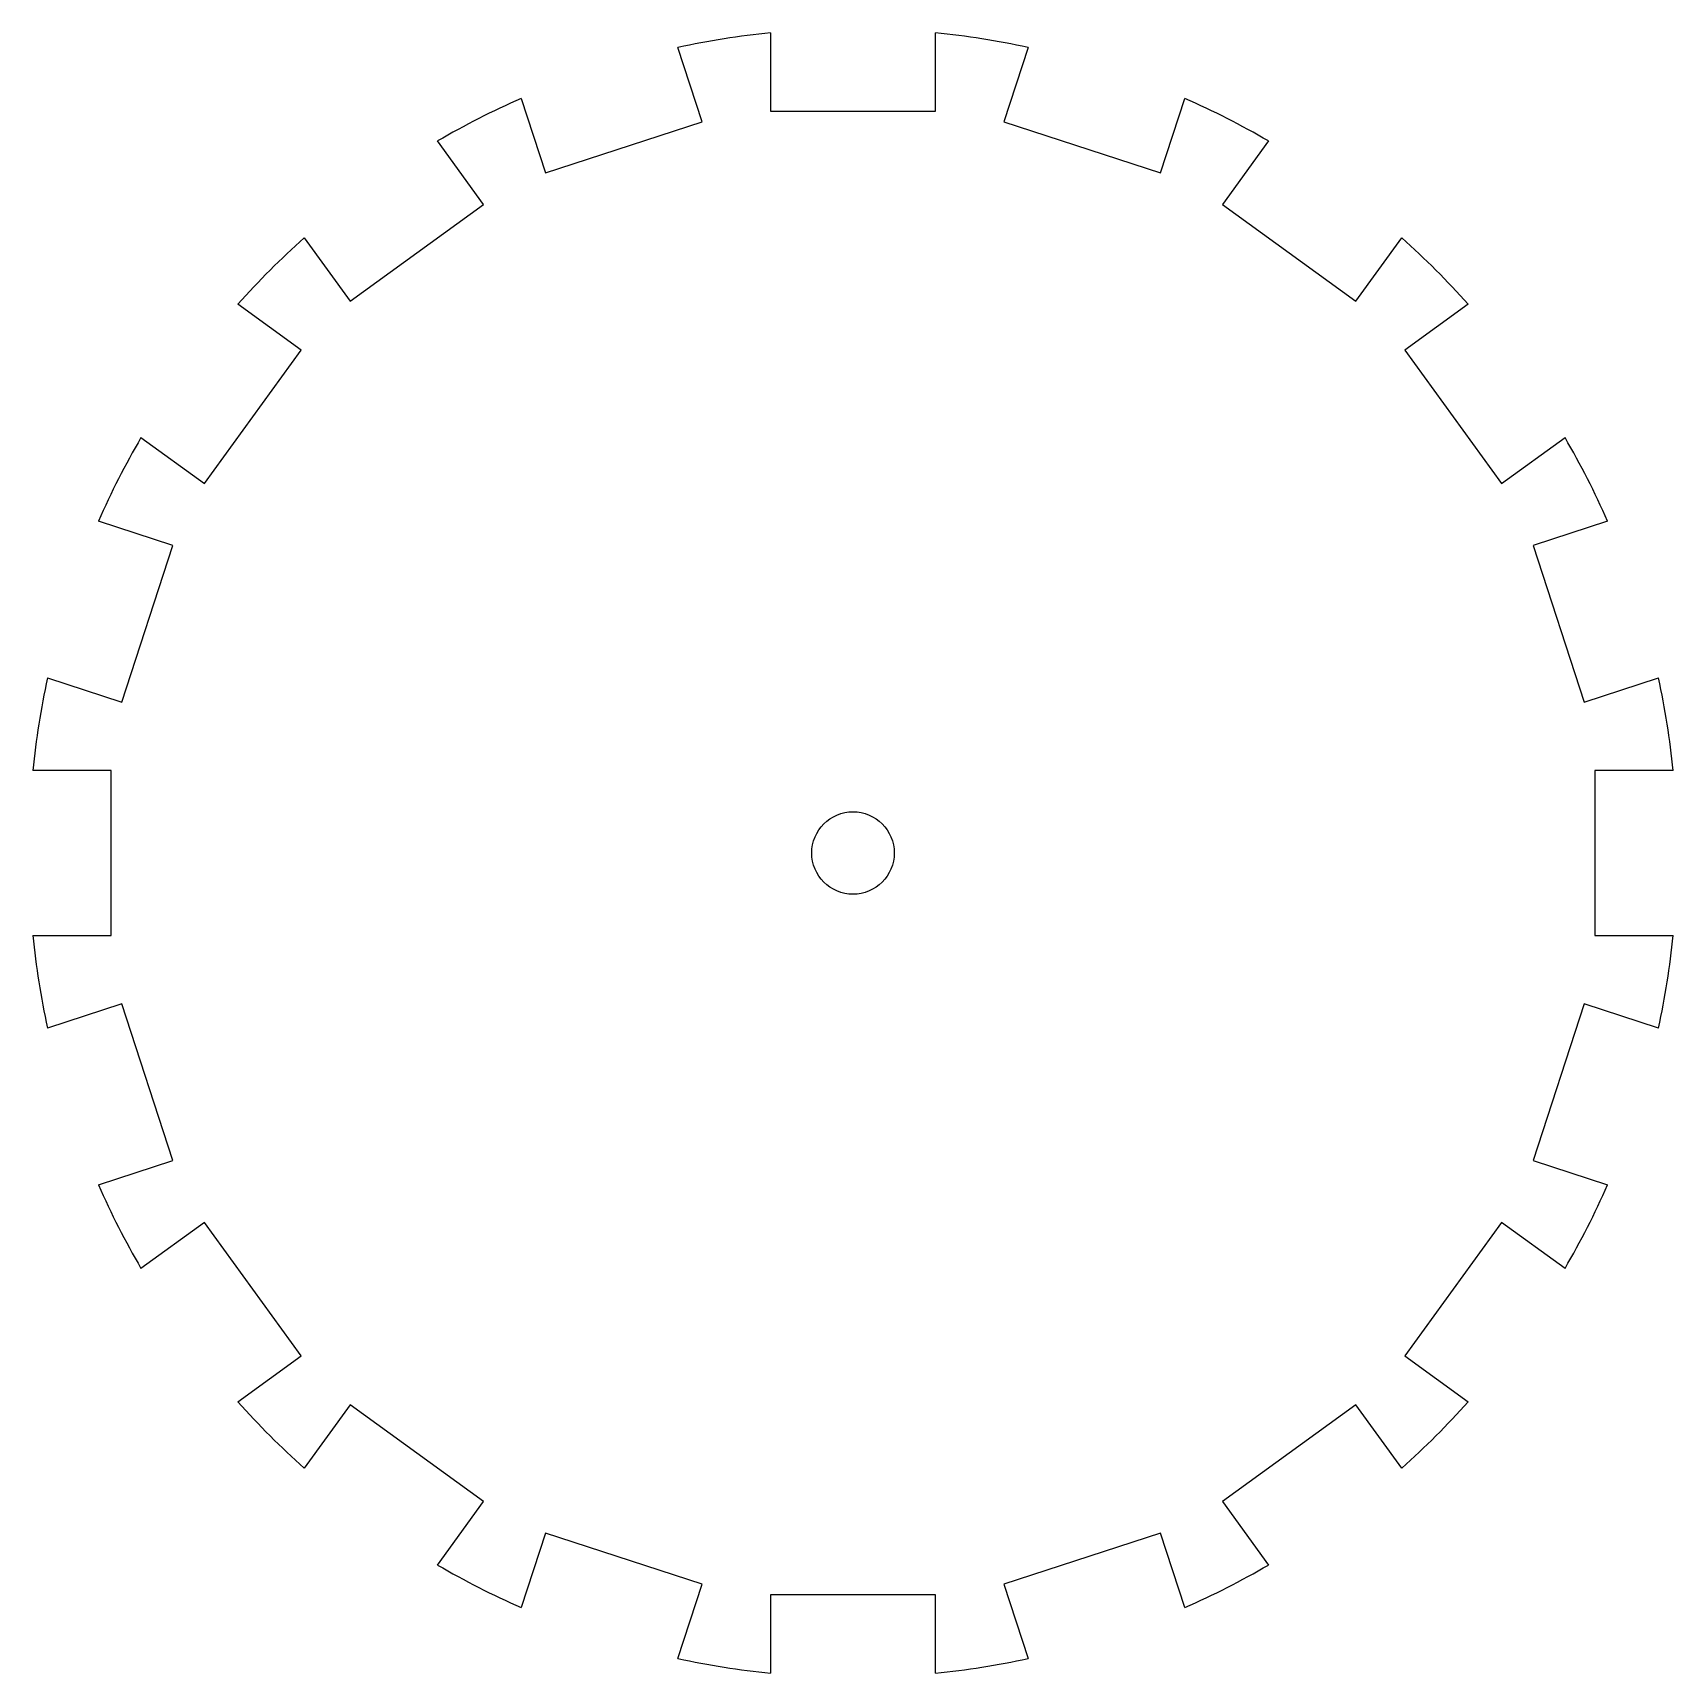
# Model space of a CAD drawing. Header units: millimetres. Extents: x -49.7 to 49.7, y -49.7 to 49.7.
import ezdxf

# ---------------------------------------------------------------- set-up
doc = ezdxf.new("R2010")
doc.units = ezdxf.units.MM

msp = doc.modelspace()

# ---------------------------------------------------------------- linework, layer by layer
at = {"color": 7, "linetype": 'Continuous', "lineweight": 25}
for p, q in [((-9.15, 44.343), (-10.618, 48.86)), ((-5, 49.749), (-5, 45)), ((5, 45), (5, 49.749)), ((10.618, 48.86), (9.15, 44.343)), ((-20.129, 45.769), (-18.661, 41.252)), ((-5, 45), (5, 45)), ((18.661, 41.252), (20.129, 45.769)), ((-18.661, 41.252), (-9.15, 44.343)), ((9.15, 44.343), (18.661, 41.252)), ((-22.405, 39.345), (-25.197, 43.187)), ((25.197, 43.187), (22.405, 39.345)), ((-30.495, 33.467), (-22.405, 39.345)), ((22.405, 39.345), (30.495, 33.467)), ((-33.287, 37.309), (-30.495, 33.467)), ((30.495, 33.467), (33.287, 37.309)), ((-33.467, 30.495), (-37.309, 33.287)), ((37.309, 33.287), (33.467, 30.495)), ((-39.345, 22.405), (-33.467, 30.495)), ((33.467, 30.495), (39.345, 22.405)), ((-43.187, 25.197), (-39.345, 22.405)), ((39.345, 22.405), (43.187, 25.197)), ((-41.252, 18.661), (-45.769, 20.129)), ((45.769, 20.129), (41.252, 18.661)), ((-44.343, 9.15), (-41.252, 18.661)), ((41.252, 18.661), (44.343, 9.15)), ((-48.86, 10.618), (-44.343, 9.15)), ((44.343, 9.15), (48.86, 10.618)), ((-45, 5), (-49.749, 5)), ((-45, -5), (-45, 5)), ((45, 5), (45, -5)), ((49.749, 5), (45, 5)), ((-49.749, -5), (-45, -5)), ((45, -5), (49.749, -5)), ((-44.343, -9.15), (-48.86, -10.618)), ((-41.252, -18.661), (-44.343, -9.15)), ((44.343, -9.15), (41.252, -18.661)), ((48.86, -10.618), (44.343, -9.15)), ((-45.769, -20.129), (-41.252, -18.661)), ((41.252, -18.661), (45.769, -20.129)), ((-39.345, -22.405), (-43.187, -25.197)), ((-33.467, -30.495), (-39.345, -22.405)), ((39.345, -22.405), (33.467, -30.495)), ((43.187, -25.197), (39.345, -22.405)), ((-37.309, -33.287), (-33.467, -30.495)), ((33.467, -30.495), (37.309, -33.287)), ((-30.495, -33.467), (-33.287, -37.309)), ((-22.405, -39.345), (-30.495, -33.467)), ((30.495, -33.467), (22.405, -39.345)), ((33.287, -37.309), (30.495, -33.467)), ((-25.197, -43.187), (-22.405, -39.345)), ((22.405, -39.345), (25.197, -43.187)), ((-18.661, -41.252), (-20.129, -45.769)), ((-9.15, -44.343), (-18.661, -41.252)), ((18.661, -41.252), (9.15, -44.343)), ((20.129, -45.769), (18.661, -41.252)), ((-10.618, -48.86), (-9.15, -44.343)), ((9.15, -44.343), (10.618, -48.86)), ((5, -45), (-5, -45)), ((-5, -45), (-5, -49.749)), ((5, -49.749), (5, -45))]:
    msp.add_line(p, q, dxfattribs=at)
msp.add_circle((0, 0), 2.5, dxfattribs=at)
for start, end in [(77.73917, 84.26083), (95.73917, 102.26083), (113.73917, 120.26083), (59.73917, 66.26083), (131.73917, 138.26083), (41.73917, 48.26083), (149.73917, 156.26083), (23.73917, 30.26083), (167.73917, 174.26083), (5.73917, 12.26083), (185.73917, 192.26083), (347.73917, 354.26083), (203.73917, 210.26083), (329.73917, 336.26083), (221.73917, 228.26083), (311.73917, 318.26083), (239.73917, 246.26083), (293.73917, 300.26083), (257.73917, 264.26083), (275.73917, 282.26083)]:
    msp.add_arc((0, 0), 50, start, end, dxfattribs=at)

doc.saveas('drawing.dxf')
